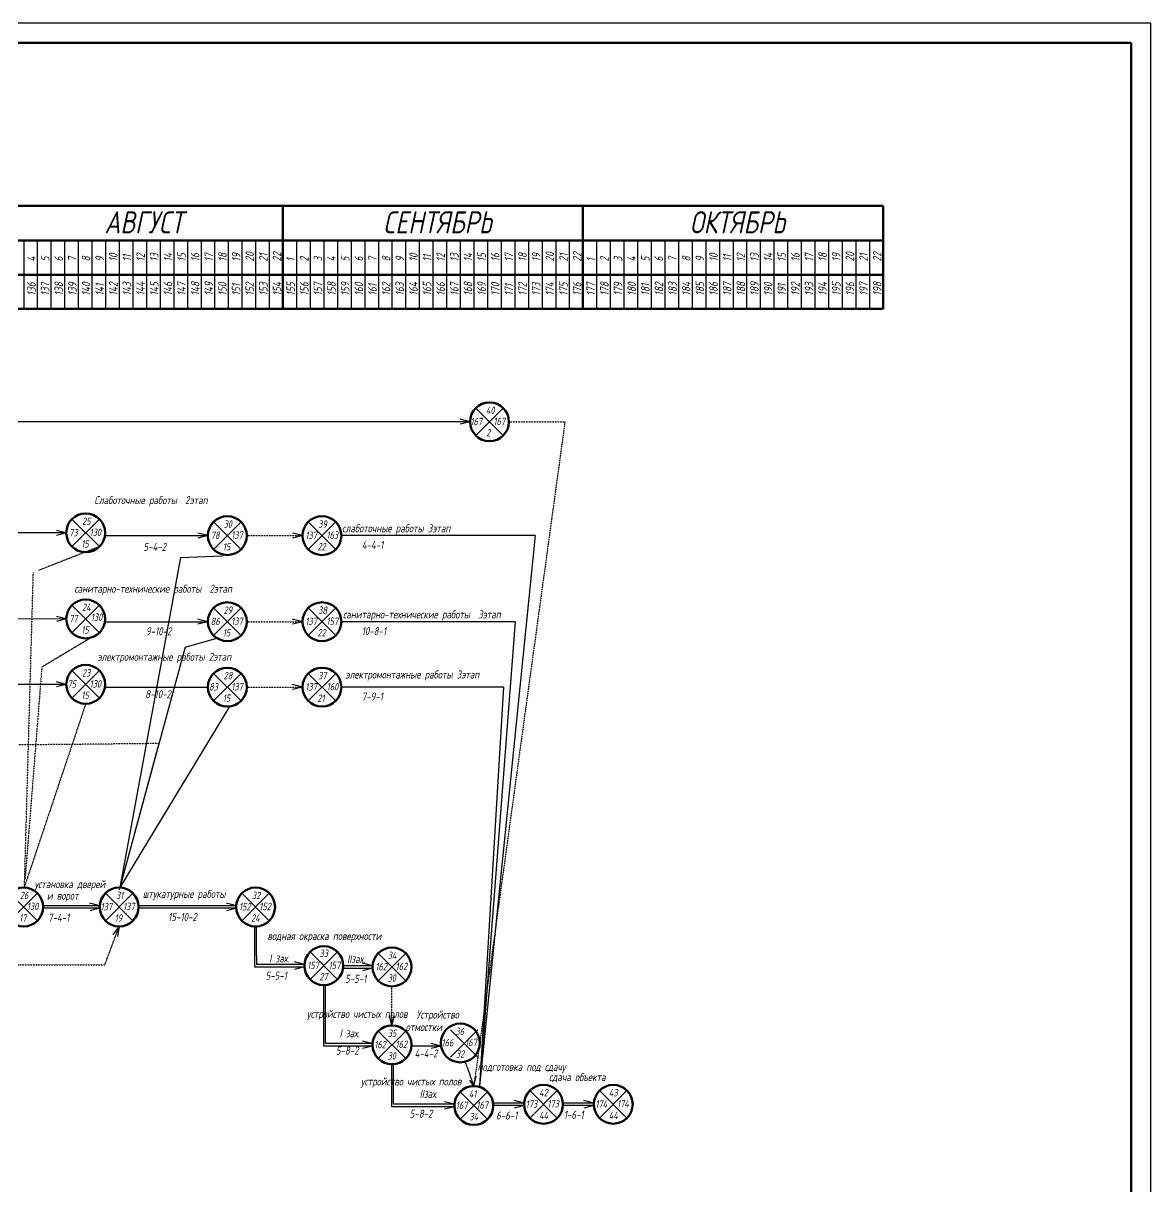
# Model space of a CAD drawing. Header units: millimetres. Extents: x -345369 to 252202, y 74562 to 424723.
# Drawn here: x 15687 to 44468, y 173901 to 203601 of the extents above; entities that cross this region are included whole.
import ezdxf

# ---------------------------------------------------------------- set-up
doc = ezdxf.new("R2010")
doc.units = ezdxf.units.MM
doc.linetypes.add('Hidden4', pattern=[2.3812, 1.5875, -0.7937])
doc.linetypes.add('KL', pattern=[4, 2, -2])
for name, color, linetype in [('1STAIR2D', 30, 'Continuous'), ('A0-02', 51, 'Continuous'), ('A0-07', 30, 'Continuous'), ('A0-08', 101, 'Continuous'), ('A0-10', 150, 'Continuous'), ('A0-11', 92, 'Continuous')]:
    doc.layers.add(name, color=color, linetype=linetype)
doc.layers.add('Штампы&Таблицы', color=1, linetype='Continuous', lineweight=70)
doc.styles.add('RUSS', font='isocpeui.ttf', dxfattribs={"width": 0.8})

msp = doc.modelspace()

# ---------------------------------------------------------------- linework, layer by layer
at = {"color": 0}
msp.add_line((44468.411729, 144200.907717), (44468.411729, 203600.907717), dxfattribs=at)
at = {"linetype": 'Hidden4'}
msp.add_line((26965.884233, 177090.236922), (27188.627239, 176469.375579), dxfattribs=at)
at = {"layer": '1STAIR2D', "color": 0}
msp.add_line((44468.411729, 203600.907717), (-39531.588271, 203600.907717), dxfattribs=at)
at = {"layer": '1STAIR2D', "color": 0, "lineweight": 70}
for p, q in [((43968.411729, 203100.907717), (-37531.588271, 203100.907717)), ((43968.411729, 144700.907717), (43968.411729, 203100.907717))]:
    msp.add_line(p, q, dxfattribs=at)
at = {"layer": 'A0-02', "color": 0, "lineweight": 30}
for p, q in [((27092.954594, 193427.627161), (26838.647389, 193491.203962)), ((27092.954594, 193427.627161), (26838.647389, 193364.05036)), ((16785.076354, 190592.553527), (16530.769149, 190656.130328)), ((16785.076354, 190592.553527), (16530.769149, 190528.976726)), ((20399.899322, 190522.140136), (20145.592117, 190585.716937)), ((20399.899322, 190522.140136), (20145.592117, 190585.716937)), ((20399.899322, 190522.140136), (20145.592117, 190585.716937)), ((20399.899322, 190522.140136), (20145.592117, 190458.563335)), ((20399.899322, 190522.140136), (20145.592117, 190458.563335)), ((20399.899322, 190522.140136), (20145.592117, 190458.563335)), ((22815.248117, 190522.140136), (22560.940913, 190585.716937)), ((22815.248117, 190522.140136), (22560.940913, 190458.563335)), ((16785.076354, 188394.887356), (16530.769149, 188458.464157)), ((16785.076354, 188394.887356), (16530.769149, 188331.310554)), ((20399.899322, 188324.473964), (20145.592117, 188388.050765)), ((20399.899322, 188324.473964), (20145.592117, 188388.050765)), ((20399.899322, 188324.473964), (20145.592117, 188388.050765)), ((20399.899322, 188324.473964), (20145.592117, 188260.897163)), ((20399.899322, 188324.473964), (20145.592117, 188260.897163)), ((20399.899322, 188324.473964), (20145.592117, 188260.897163)), ((22815.248117, 188324.473964), (22560.940913, 188388.050765)), ((22815.248117, 188324.473964), (22560.940913, 188260.897163)), ((16785.076354, 186725.075123), (16530.769149, 186788.651924)), ((16785.076354, 186725.075123), (16530.769149, 186661.498321)), ((22815.248117, 186654.661731), (22560.940913, 186718.238532)), ((22815.248117, 186654.661731), (22560.940913, 186591.08493)), ((17638.823749, 181074.14614), (17384.516544, 181137.722942)), ((17638.823749, 181010.569339), (17384.516544, 180946.992538)), ((21131.075233, 181074.14614), (20876.768028, 181137.722942)), ((21131.075233, 181010.569339), (20876.768028, 180946.992538)), ((18134.722798, 180546.458691), (17973.324161, 180339.904475)), ((18134.722798, 180546.458691), (17973.324161, 180339.904475)), ((18134.722798, 180546.458691), (18089.51422, 180288.252671)), ((22862.230157, 179575.151985), (22607.922952, 179638.728786)), ((22862.230157, 179511.575184), (22607.922952, 179447.998383)), ((24603.365626, 179543.363584), (24349.058422, 179606.940386)), ((24603.365626, 179479.786783), (24349.058422, 179416.209982)), ((24603.365626, 177555.372318), (24349.058422, 177618.949119)), ((24603.365626, 177491.795517), (24349.058422, 177428.218716)), ((26354.294907, 177491.795517), (26099.987702, 177555.372318)), ((26354.294907, 177491.795517), (26099.987702, 177428.218716)), ((27188.627239, 176469.375579), (27252.20404, 176723.682784)), ((27188.627239, 176469.375579), (27082.756375, 176619.381154)), ((26692.72819, 176005.26493), (26438.420985, 176068.841731)), ((26692.72819, 175941.688129), (26438.420985, 175878.111328)), ((28472.696561, 176037.053331), (28218.389356, 176100.630132)), ((28472.696561, 175973.47653), (28218.389356, 175909.899728)), ((30251.645024, 176037.053331), (29997.337819, 176100.630132)), ((30251.645024, 175973.47653), (29997.337819, 175909.899728))]:
    msp.add_line(p, q, dxfattribs=at)
at = {"layer": 'A0-02', "color": 7, "lineweight": 30}
for q in [(25035.687875, 178273.790172), (25162.841477, 178273.790172)]:
    msp.add_line((25099.264676, 178019.482967), q, dxfattribs=at)
at = {"layer": 'A0-07', "color": 0, "lineweight": 70}
for p, q in [((22313.447925, 197182.569591), (22313.447925, 198940.514385)), ((29974.44399, 197182.569591), (29974.44399, 198940.514385)), ((37635.440055, 197182.569591), (37635.440055, 198940.514385)), ((22313.447925, 197182.569591), (22313.447925, 196312.001856)), ((29974.44399, 197182.569591), (29974.44399, 196312.001856)), ((37635.440055, 197182.569591), (37635.440055, 196312.001856))]:
    msp.add_line(p, q, dxfattribs=at)
at = {"layer": 'A0-07', "color": 0, "lineweight": 30}
for p, q in [((24751.037582, 196312.001856), (24751.037582, 196312.001856)), ((27885.081427, 196312.001856), (27885.081427, 196312.001856)), ((27092.954594, 193427.627161), (-22956.074279, 193427.627161)), ((27092.954594, 193427.627161), (26825.932029, 193427.627161)), ((16785.076354, 190592.553527), (-1604.765131, 190592.553527)), ((28755.466783, 190522.140136), (23807.046216, 190522.140136)), ((28755.466783, 190522.140136), (27335.31592, 176468.143297)), ((28755.466783, 190522.140136), (27335.31592, 176468.143297)), ((16785.076354, 188394.887356), (-1429.031514, 188363.18338)), ((28245.476173, 188324.473964), (23807.046216, 188324.473964)), ((28245.476173, 188324.473964), (27335.31592, 176468.143297)), ((28245.476173, 188324.473964), (27335.31592, 176468.143297)), ((16785.076354, 186725.075123), (-937.262275, 186727.522179)), ((27943.030355, 186654.661731), (23807.046216, 186654.661731)), ((27943.030355, 186654.661731), (27335.31592, 176468.143297)), ((17639.843657, 181074.14614), (16192.012282, 181074.14614)), ((17639.843657, 181010.569339), (16193.03219, 181010.569339)), ((21118.460267, 181008.870207), (18629.840388, 181014.528993)), ((21131.075233, 181074.14614), (18629.917513, 181068.778592)), ((21589.01987, 180547.248328), (21589.411991, 179511.575184)), ((21640.528694, 179805.63445), (21641.861095, 180547.082582)), ((21640.528694, 179805.63445), (21640.528694, 179575.151985)), ((21589.411991, 179511.575184), (22863.250065, 179511.575184)), ((22862.230157, 179575.151985), (21640.528694, 179575.151985)), ((23849.935934, 179479.786783), (24604.385534, 179479.786783)), ((24603.365626, 179543.363584), (23854.028256, 179543.363584)), ((23358.129206, 178023.435014), (23358.129206, 179047.464535)), ((23397.834645, 178087.011815), (23397.834645, 179049.05665)), ((23358.129206, 177491.795517), (23358.129206, 178023.435014)), ((23397.834645, 177555.372318), (23397.834645, 178087.011815)), ((24604.385534, 177491.795517), (23358.129206, 177491.795517)), ((24604.385534, 177555.372318), (23397.834645, 177555.372318)), ((26354.294907, 177491.795517), (25594.143817, 177491.795517)), ((25099.264676, 175941.688129), (25099.264676, 177027.684868)), ((25138.970115, 176005.26493), (25138.970115, 177029.276984)), ((26693.748098, 175941.688129), (25099.264676, 175941.688129)), ((26693.748098, 176005.26493), (25138.970115, 176005.26493)), ((28473.716469, 176037.053331), (27684.526288, 176037.053331)), ((28473.716469, 175973.47653), (27684.526288, 175973.47653)), ((30252.664932, 176037.053331), (29463.474751, 176037.053331)), ((30252.664932, 175973.47653), (29463.474751, 175973.47653))]:
    msp.add_line(p, q, dxfattribs=at)
at = {"layer": 'A0-07', "color": 0, "linetype": 'KL', "lineweight": 30}
for p, q in [((29515.163154, 193427.627161), (27188.627239, 176469.375579)), ((28084.752692, 193427.627161), (29515.163154, 193427.627161)), ((28084.752692, 193427.627161), (29515.163154, 193427.627161)), ((21391.697421, 190522.140136), (22815.248117, 190522.140136)), ((17631.628984, 190241.899947), (16072.964873, 189631.336919)), ((15936.289376, 189577.798119), (15709.018163, 181538.114347)), ((21391.697421, 188324.473964), (22803.102407, 188324.473964)), ((17631.628984, 188044.233775), (16161.010938, 187165.945536)), ((16161.010938, 187165.945536), (15733.441078, 181773.414216)), ((21391.697421, 186654.661731), (22815.248117, 186654.661731)), ((17280.975403, 186229.176073), (15709.018163, 181538.114347)), ((19143.845137, 185214.393719), (15374.228762, 185175.909404)), ((19147.144, 185226.599953), (18134.722798, 181480.506516)), ((17769.186318, 179564.507627), (18134.722798, 180546.458691)), ((17769.186318, 179564.507627), (18134.722798, 180546.458691)), ((13963.198177, 179563.04888), (17769.186318, 179564.507627)), ((13963.198177, 179563.04888), (17769.186318, 179564.507627))]:
    msp.add_line(p, q, dxfattribs=at)
at = {"layer": 'A0-07', "color": 0, "linetype": 'ByBlock', "lineweight": 30}
for p, q in [((17771.849951, 190522.140136), (20399.899322, 190522.140136)), ((19701.857787, 189966.366604), (18150.264581, 181538.013185)), ((19701.857787, 189966.366604), (20774.758561, 190004.082177)), ((17771.849951, 188324.473964), (20399.899322, 188324.473964)), ((20593.231056, 187890.995097), (19806.94469, 187669.599343)), ((19817.027272, 187672.679986), (18150.264581, 181538.013185)), ((17771.849951, 186654.661731), (20399.899322, 186654.661731)), ((20947.255939, 186162.946976), (18150.264581, 181538.013185))]:
    msp.add_line(p, q, dxfattribs=at)
at = {"layer": 'A0-07', "color": 7, "linetype": 'KL', "lineweight": 30}
msp.add_line((25099.264676, 178019.482967), (25099.264676, 179015.676135), dxfattribs=at)
at = {"layer": 'A0-07', "color": 3, "lineweight": 30}
msp.add_line((25099.264676, 178177.336883), (25099.264676, 178019.482967), dxfattribs=at)
at = {"layer": 'A0-08', "color": 0, "lineweight": 70}
for p, q in [((-33925.227736, 198940.514385), (37635.440055, 198940.514385)), ((-33925.227736, 198053.137325), (37635.440055, 198053.137325)), ((-26244.719897, 198053.137325), (37635.440055, 198053.137325)), ((-16107.110625, 198053.137325), (37635.440055, 198053.137325)), ((-33925.227736, 197182.569591), (37635.440055, 197182.569591)), ((-33925.227736, 197182.569591), (37635.440055, 197182.569591)), ((-33925.227736, 197182.569591), (37635.440055, 197182.569591)), ((-26244.719897, 197182.569591), (37635.440055, 197182.569591)), ((-26244.719897, 197182.569591), (37635.440055, 197182.569591)), ((-26244.719897, 197182.569591), (37635.440055, 197182.569591)), ((-16107.110625, 197182.569591), (37635.440055, 197182.569591)), ((-33925.227736, 196312.001856), (37635.440055, 196312.001856)), ((-33925.227736, 196312.001856), (37635.440055, 196312.001856)), ((-33925.227736, 196312.001856), (37635.440055, 196312.001856)), ((-26244.719897, 196312.001856), (37635.440055, 196312.001856)), ((-26244.719897, 196312.001856), (37635.440055, 196312.001856)), ((-26244.719897, 196312.001856), (37635.440055, 196312.001856)), ((-16107.110625, 196312.001856), (37635.440055, 196312.001856))]:
    msp.add_line(p, q, dxfattribs=at)
at = {"layer": 'A0-08', "color": 0}
for p, q in [((15697.133141, 198053.137325), (15697.133141, 197182.569591)), ((16045.360235, 198053.137325), (16045.360235, 197182.569591)), ((16393.587329, 198053.137325), (16393.587329, 197182.569591)), ((16741.814423, 198053.137325), (16741.814423, 197182.569591)), ((17090.041517, 198053.137325), (17090.041517, 197182.569591)), ((17438.26861, 198053.137325), (17438.26861, 197182.569591)), ((17786.495704, 198053.137325), (17786.495704, 197182.569591)), ((18134.722798, 198053.137325), (18134.722798, 197182.569591)), ((18482.949892, 198053.137325), (18482.949892, 197182.569591)), ((18831.176986, 198053.137325), (18831.176986, 197182.569591)), ((19179.40408, 198053.137325), (19179.40408, 197182.569591)), ((19527.631174, 198053.137325), (19527.631174, 197182.569591)), ((19875.858268, 198053.137325), (19875.858268, 197182.569591)), ((20224.085361, 198053.137325), (20224.085361, 197182.569591)), ((20572.312455, 198053.137325), (20572.312455, 197182.569591)), ((20920.539549, 198053.137325), (20920.539549, 197182.569591)), ((21268.766643, 198053.137325), (21268.766643, 197182.569591)), ((21616.993737, 198053.137325), (21616.993737, 197182.569591)), ((21965.220831, 198053.137325), (21965.220831, 197182.569591)), ((22661.675019, 198053.137325), (22661.675019, 197182.569591)), ((23009.902112, 198053.137325), (23009.902112, 197182.569591)), ((23358.129206, 198053.137325), (23358.129206, 197182.569591)), ((23706.3563, 198053.137325), (23706.3563, 197182.569591)), ((24054.583394, 198053.137325), (24054.583394, 197182.569591)), ((24402.810488, 198053.137325), (24402.810488, 197182.569591)), ((24751.037582, 198053.137325), (24751.037582, 197182.569591)), ((25099.264676, 198053.137325), (25099.264676, 197182.569591)), ((25447.49177, 198053.137325), (25447.49177, 197182.569591)), ((25795.718863, 198053.137325), (25795.718863, 197182.569591)), ((26143.945957, 198053.137325), (26143.945957, 197182.569591)), ((26492.173051, 198053.137325), (26492.173051, 197182.569591)), ((26840.400145, 198053.137325), (26840.400145, 197182.569591)), ((27188.627239, 198053.137325), (27188.627239, 197182.569591)), ((27536.854333, 198053.137325), (27536.854333, 197182.569591)), ((27885.081427, 198053.137325), (27885.081427, 197182.569591)), ((28233.308521, 198053.137325), (28233.308521, 197182.569591)), ((28581.535614, 198053.137325), (28581.535614, 197182.569591)), ((28929.762708, 198053.137325), (28929.762708, 197182.569591)), ((29277.989802, 198053.137325), (29277.989802, 197182.569591)), ((29626.216896, 198053.137325), (29626.216896, 197182.569591)), ((30322.671084, 198053.137325), (30322.671084, 197182.569591)), ((30670.898178, 198053.137325), (30670.898178, 197182.569591)), ((31019.125272, 198053.137325), (31019.125272, 197182.569591)), ((31367.352365, 198053.137325), (31367.352365, 197182.569591)), ((31715.579459, 198053.137325), (31715.579459, 197182.569591)), ((32063.806553, 198053.137325), (32063.806553, 197182.569591)), ((32412.033647, 198053.137325), (32412.033647, 197182.569591)), ((32760.260741, 198053.137325), (32760.260741, 197182.569591)), ((33108.487835, 198053.137325), (33108.487835, 197182.569591)), ((33456.714929, 198053.137325), (33456.714929, 197182.569591)), ((33804.942023, 198053.137325), (33804.942023, 197182.569591)), ((34153.169116, 198053.137325), (34153.169116, 197182.569591)), ((34501.39621, 198053.137325), (34501.39621, 197182.569591)), ((34849.623304, 198053.137325), (34849.623304, 197182.569591)), ((35197.850398, 198053.137325), (35197.850398, 197182.569591)), ((35546.077492, 198053.137325), (35546.077492, 197182.569591)), ((35894.304586, 198053.137325), (35894.304586, 197182.569591)), ((36242.53168, 198053.137325), (36242.53168, 197182.569591)), ((36590.758774, 198053.137325), (36590.758774, 197182.569591)), ((36938.985868, 198053.137325), (36938.985868, 197182.569591)), ((37287.212961, 198053.137325), (37287.212961, 197182.569591)), ((37635.440055, 198053.137325), (37635.440055, 197182.569591)), ((15697.133141, 197182.569591), (15697.133141, 196312.001856)), ((16045.360235, 197182.569591), (16045.360235, 196312.001856)), ((16393.587329, 197182.569591), (16393.587329, 196312.001856)), ((16741.814423, 197182.569591), (16741.814423, 196312.001856)), ((17090.041517, 197182.569591), (17090.041517, 196312.001856)), ((17438.26861, 197182.569591), (17438.26861, 196312.001856)), ((17786.495704, 197182.569591), (17786.495704, 196312.001856)), ((18134.722798, 197182.569591), (18134.722798, 196312.001856)), ((18482.949892, 197182.569591), (18482.949892, 196312.001856)), ((18831.176986, 197182.569591), (18831.176986, 196312.001856)), ((19179.40408, 197182.569591), (19179.40408, 196312.001856)), ((19527.631174, 197182.569591), (19527.631174, 196312.001856)), ((19875.858268, 197182.569591), (19875.858268, 196312.001856)), ((20224.085361, 197182.569591), (20224.085361, 196312.001856)), ((20572.312455, 197182.569591), (20572.312455, 196312.001856)), ((20920.539549, 197182.569591), (20920.539549, 196312.001856)), ((21268.766643, 197182.569591), (21268.766643, 196312.001856)), ((21616.993737, 197182.569591), (21616.993737, 196312.001856)), ((21965.220831, 197182.569591), (21965.220831, 196312.001856)), ((22661.675019, 197182.569591), (22661.675019, 196312.001856)), ((23009.902112, 197182.569591), (23009.902112, 196312.001856)), ((23358.129206, 197182.569591), (23358.129206, 196312.001856)), ((23706.3563, 197182.569591), (23706.3563, 196312.001856)), ((24054.583394, 197182.569591), (24054.583394, 196312.001856)), ((24402.810488, 197182.569591), (24402.810488, 196312.001856)), ((24751.037582, 197182.569591), (24751.037582, 196312.001856)), ((25099.264676, 197182.569591), (25099.264676, 196312.001856)), ((25447.49177, 197182.569591), (25447.49177, 196312.001856)), ((25795.718863, 197182.569591), (25795.718863, 196312.001856)), ((26143.945957, 197182.569591), (26143.945957, 196312.001856)), ((26492.173051, 197182.569591), (26492.173051, 196312.001856)), ((26840.400145, 197182.569591), (26840.400145, 196312.001856)), ((27188.627239, 197182.569591), (27188.627239, 196312.001856)), ((27536.854333, 197182.569591), (27536.854333, 196312.001856)), ((27885.081427, 197182.569591), (27885.081427, 196312.001856)), ((28233.308521, 197182.569591), (28233.308521, 196312.001856)), ((28581.535614, 197182.569591), (28581.535614, 196312.001856)), ((28929.762708, 197182.569591), (28929.762708, 196312.001856)), ((29277.989802, 197182.569591), (29277.989802, 196312.001856)), ((29626.216896, 197182.569591), (29626.216896, 196312.001856)), ((30322.671084, 197182.569591), (30322.671084, 196312.001856)), ((30670.898178, 197182.569591), (30670.898178, 196312.001856)), ((31019.125272, 197182.569591), (31019.125272, 196312.001856)), ((31367.352365, 197182.569591), (31367.352365, 196312.001856)), ((31715.579459, 197182.569591), (31715.579459, 196312.001856)), ((32063.806553, 197182.569591), (32063.806553, 196312.001856)), ((32412.033647, 197182.569591), (32412.033647, 196312.001856)), ((32760.260741, 197182.569591), (32760.260741, 196312.001856)), ((33108.487835, 197182.569591), (33108.487835, 196312.001856)), ((33456.714929, 197182.569591), (33456.714929, 196312.001856)), ((33804.942023, 197182.569591), (33804.942023, 196312.001856)), ((34153.169116, 197182.569591), (34153.169116, 196312.001856)), ((34501.39621, 197182.569591), (34501.39621, 196312.001856)), ((34849.623304, 197182.569591), (34849.623304, 196312.001856)), ((35197.850398, 197182.569591), (35197.850398, 196312.001856)), ((35546.077492, 197182.569591), (35546.077492, 196312.001856)), ((35894.304586, 197182.569591), (35894.304586, 196312.001856)), ((36242.53168, 197182.569591), (36242.53168, 196312.001856)), ((36590.758774, 197182.569591), (36590.758774, 196312.001856)), ((36938.985868, 197182.569591), (36938.985868, 196312.001856)), ((37287.212961, 197182.569591), (37287.212961, 196312.001856)), ((37635.440055, 197182.569591), (37635.440055, 196312.001856))]:
    msp.add_line(p, q, dxfattribs=at)
at = {"layer": 'A0-10', "color": 0}
for p, q in [((27238.200062, 193778.280741), (27939.507223, 193076.97358)), ((27238.200062, 193076.97358), (27939.507223, 193778.280741)), ((16930.321823, 190943.207108), (17631.628984, 190241.899947)), ((16930.321823, 190241.899947), (17631.628984, 190943.207108)), ((20545.144791, 190872.793716), (21246.451952, 190171.486555)), ((20545.144791, 190171.486555), (21246.451952, 190872.793716)), ((22960.493586, 190872.793716), (23661.800747, 190171.486555)), ((22960.493586, 190171.486555), (23661.800747, 190872.793716)), ((16930.321823, 188745.540936), (17631.628984, 188044.233775)), ((16930.321823, 188044.233775), (17631.628984, 188745.540936)), ((20545.144791, 188675.127545), (21246.451952, 187973.820384)), ((20545.144791, 187973.820384), (21246.451952, 188675.127545)), ((22960.493586, 188675.127545), (23661.800747, 187973.820384)), ((22960.493586, 187973.820384), (23661.800747, 188675.127545)), ((16930.321823, 187075.728703), (17631.628984, 186374.421542)), ((16930.321823, 186374.421542), (17631.628984, 187075.728703)), ((20545.144791, 187005.315312), (21246.451952, 186304.008151)), ((20545.144791, 186304.008151), (21246.451952, 187005.315312)), ((22960.493586, 187005.315312), (23661.800747, 186304.008151)), ((22960.493586, 186304.008151), (23661.800747, 187005.315312)), ((15346.479561, 181393.01132), (16047.786722, 180691.704159)), ((15346.479561, 180691.704159), (16047.786722, 181393.01132)), ((17784.069218, 181393.01132), (18485.376379, 180691.704159)), ((17784.069218, 180691.704159), (18485.376379, 181393.01132)), ((21266.340156, 181393.01132), (21967.647317, 180691.704159)), ((21266.340156, 180691.704159), (21967.647317, 181393.01132)), ((23007.475626, 179894.017165), (23708.782787, 179192.710004)), ((23007.475626, 179192.710004), (23708.782787, 179894.017165)), ((24748.611095, 179862.228764), (25449.918256, 179160.921603)), ((24748.611095, 179160.921603), (25449.918256, 179862.228764)), ((26589.668472, 177908.302975), (27290.975633, 177206.995814)), ((26589.668472, 177206.995814), (27290.975633, 177908.302975)), ((24748.611095, 177874.237498), (25449.918256, 177172.930337)), ((24748.611095, 177172.930337), (25449.918256, 177874.237498)), ((26837.973658, 176324.13011), (27539.280819, 175622.822949)), ((26837.973658, 175622.822949), (27539.280819, 176324.13011)), ((28617.94203, 176355.918511), (29319.249191, 175654.61135)), ((28617.94203, 175654.61135), (29319.249191, 176355.918511)), ((30396.890493, 176355.918511), (31098.197654, 175654.61135)), ((30396.890493, 175654.61135), (31098.197654, 176355.918511))]:
    msp.add_line(p, q, dxfattribs=at)
at = {"layer": 'A0-10', "color": 0, "lineweight": 50}
for centre in [(27588.853643, 193427.627161), (17280.975403, 190592.553527), (20895.798371, 190522.140136), (23311.147166, 190522.140136), (17280.975403, 188394.887356), (20895.798371, 188324.473964), (23311.147166, 188324.473964), (17280.975403, 186725.075123), (20895.798371, 186654.661731), (23311.147166, 186654.661731), (15697.133141, 181042.35774), (18134.722798, 181042.35774), (21616.993737, 181042.35774), (23358.129206, 179543.363584), (25099.264676, 179511.575184), (25099.264676, 177523.583918), (26843.846446, 177570.885073), (27188.627239, 175973.47653), (28968.59561, 176005.26493), (30747.544073, 176005.26493)]:
    msp.add_circle(centre, 495.899049, dxfattribs=at)
at = {"layer": 'Штампы&Таблицы', "color": 0, "lineweight": 25}
msp.add_line((44468.426433, 144200.925999), (44468.426433, 203600.925999), dxfattribs=at)

# ---------------------------------------------------------------- texts
at = {"color": 0, "lineweight": 35, "style": 'RUSS', "width": 0.8}
for s, p in [('АВГУСТ', (17759.586794, 198238.812774)), ('СЕНТЯБРЬ', (24879.661728, 198238.812774)), ('ОКТЯБРЬ', (32702.998056, 198238.812774))]:
    msp.add_text(s, height=562.3822576, dxfattribs=at).set_placement(p)
at = {"color": 0, "lineweight": 25, "style": 'RUSS', "width": 0.8}
for s, p in [('Слаботочные работы  2этап', (17501.941394, 191325.22136)), ('слаботочные работы 3этап', (23828.522865, 190605.962726)), ('4-4-1', (24324.885435, 190178.360386)), ('5-4-2', (18753.537313, 190132.018493)), ('санитарно-технические работы  2этап', (16991.581082, 189063.838706)), ('санитарно-технические работы  3этап', (23848.821527, 188408.296554)), ('9-10-2', (18817.332152, 187976.830614)), ('10-8-1', (24324.885435, 187980.694214)), ('электромонтажные работы 2этап', (17578.294561, 187325.842124)), ('электромонтажные работы 3этап', (23908.484033, 186873.724203)), ('8-10-2', (18799.644016, 186369.869368)), ('7-9-1', (24324.885435, 186310.881981)), ('установка дверей', (15971.114942, 181522.866975)), ('штукатурные работы ', (18736.905918, 181273.121176)), (' и ворот', (16184.929376, 181228.261002)), ('7-4-1', (16319.554065, 180666.643356)), ('водная окраска поверхности', (21920.201032, 180198.123742)), ('I зах.', (21966.318369, 179627.919022)), (' IIзах.', (23849.493142, 179610.276586)), ('5-5-1', (21869.48776, 179184.817378)), ('5-5-1', (23899.48719, 179105.564465)), ('устройство чистых полов', (22928.122091, 178209.88759)), ('Устройство', (25726.008294, 178192.880893)), ('I зах.', (23762.582751, 177715.975062)), ('отмостки', (25449.918256, 177874.237498)), ('5-8-2', (23665.395338, 177272.873418)), ('4-4-2', (25675.890992, 177200.288829)), ('подготовка под сдачу', (27286.085, 176857.977666)), ('сдача объекта', (29108.45405, 176597.574984)), ('устройство чистых полов', (24303.774189, 176485.953344)), (' IIзах.', (25700.980181, 176169.412918)), ('5-8-2', (25550.834079, 175661.743916)), ('1-6-1', (29484.157367, 175635.432933)), ('6-6-1', (27757.036652, 175616.377804))]:
    msp.add_text(s, height=205.351425, dxfattribs=at).set_placement(p)
at = {"lineweight": 25, "style": 'RUSS', "width": 0.8}
msp.add_text('15-10-2', height=205.351425, dxfattribs=at).set_placement((19383.10788, 180683.863688))
at = {"layer": 'A0-08', "color": 0, "lineweight": 25, "style": 'RUSS', "width": 0.8}
for s, height, p in [('4', 217.641934, (16004.626969, 197519.447344)), ('5', 217.641934, (16352.854063, 197519.447344)), ('6', 217.641934, (16701.081157, 197519.447344)), ('7', 217.641934, (17049.308251, 197519.447344)), ('8', 217.641934, (17397.535344, 197519.447344)), ('9', 217.641934, (17745.762438, 197519.447344)), ('10', 217.6419337, (18093.989532, 197519.447344)), ('11', 217.6419337, (18442.216626, 197519.447344)), ('12', 217.6419337, (18790.44372, 197519.447344)), ('13', 217.6419337, (19138.670814, 197519.447344)), ('14', 217.6419337, (19486.897908, 197519.447344)), ('15', 217.6419337, (19835.125002, 197519.447344)), ('16', 217.6419337, (20183.352095, 197519.447344)), ('17', 217.6419337, (20531.579189, 197519.447344)), ('18', 217.6419337, (20879.806283, 197519.447344)), ('19', 217.6419337, (21228.033377, 197519.447344)), ('20', 217.6419337, (21576.260471, 197519.447344)), ('21', 217.6419337, (21924.616756, 197519.447344)), ('22', 217.6419337, (22272.84385, 197519.447344)), ('1', 217.641934, (22620.941753, 197519.447344)), ('2', 217.641934, (22969.168846, 197519.447344)), ('3', 217.641934, (23317.39594, 197519.447344)), ('4', 217.641934, (23665.623034, 197519.447344)), ('5', 217.641934, (24013.850128, 197519.447344)), ('6', 217.641934, (24362.077222, 197519.447344)), ('7', 217.641934, (24710.304316, 197519.447344)), ('8', 217.641934, (25058.53141, 197519.447344)), ('9', 217.641934, (25406.758504, 197519.447344)), ('10', 217.6419337, (25754.985597, 197519.447344)), ('11', 217.6419337, (26103.212691, 197519.447344)), ('12', 217.6419337, (26451.439785, 197519.447344)), ('13', 217.6419337, (26799.666879, 197519.447344)), ('14', 217.6419337, (27147.893973, 197519.447344)), ('15', 217.6419337, (27496.121067, 197519.447344)), ('16', 217.6419337, (27844.348161, 197519.447344)), ('17', 217.6419337, (28192.575255, 197519.447344)), ('18', 217.6419337, (28540.802348, 197519.447344)), ('19', 217.6419337, (28889.029442, 197519.447344)), ('20', 217.6419337, (29237.256536, 197519.447344)), ('21', 217.6419337, (29585.612821, 197519.447344)), ('22', 217.6419337, (29933.839915, 197519.447344)), ('1', 217.641934, (30281.937818, 197519.447344)), ('2', 217.641934, (30630.164912, 197519.447344)), ('3', 217.641934, (30978.392006, 197519.447344)), ('4', 217.641934, (31326.619099, 197519.447344)), ('5', 217.641934, (31674.846193, 197519.447344)), ('6', 217.641934, (32023.073287, 197519.447344)), ('7', 217.641934, (32371.300381, 197519.447344)), ('8', 217.641934, (32719.527475, 197519.447344)), ('9', 217.641934, (33067.754569, 197519.447344)), ('10', 217.6419337, (33415.981663, 197519.447344)), ('11', 217.6419337, (33764.208757, 197519.447344)), ('12', 217.6419337, (34112.43585, 197519.447344)), ('13', 217.6419337, (34460.662944, 197519.447344)), ('14', 217.6419337, (34808.890038, 197519.447344)), ('15', 217.6419337, (35157.117132, 197519.447344)), ('16', 217.6419337, (35505.344226, 197519.447344)), ('17', 217.6419337, (35853.57132, 197519.447344)), ('18', 217.6419337, (36201.798414, 197519.447344)), ('19', 217.6419337, (36550.025508, 197519.447344)), ('20', 217.6419337, (36898.252601, 197519.447344)), ('21', 217.6419337, (37246.608886, 197519.447344)), ('22', 217.6419337, (37594.83598, 197519.447344)), ('136', 217.6419337, (16004.626969, 196648.87961)), ('137', 217.6419337, (16352.854063, 196648.87961)), ('138', 217.6419337, (16701.081157, 196648.87961)), ('139', 217.6419337, (17049.308251, 196648.87961)), ('140', 217.6419337, (17397.535344, 196648.87961)), ('141', 217.6419337, (17745.762438, 196648.87961)), ('142', 217.6419337, (18093.989532, 196648.87961)), ('143', 217.6419337, (18442.216626, 196648.87961)), ('144', 217.6419337, (18790.44372, 196648.87961)), ('145', 217.6419337, (19138.670814, 196648.87961)), ('146', 217.6419337, (19486.897908, 196648.87961)), ('147', 217.6419337, (19835.125002, 196648.87961)), ('148', 217.6419337, (20183.352095, 196648.87961)), ('149', 217.6419337, (20531.579189, 196648.87961)), ('150', 217.6419337, (20879.806283, 196648.87961)), ('151', 217.6419337, (21228.033377, 196648.87961)), ('152', 217.6419337, (21576.260471, 196648.87961)), ('153', 217.6419337, (21924.616756, 196648.87961)), ('154', 217.6419337, (22272.84385, 196648.87961)), ('155', 217.6419337, (22620.941753, 196648.87961)), ('156', 217.6419337, (22969.168846, 196648.87961)), ('157', 217.6419337, (23317.39594, 196648.87961)), ('158', 217.6419337, (23665.623034, 196648.87961)), ('159', 217.6419337, (24013.850128, 196648.87961)), ('160', 217.6419337, (24362.077222, 196648.87961)), ('161', 217.6419337, (24710.304316, 196648.87961)), ('162', 217.6419337, (25058.53141, 196648.87961)), ('163', 217.6419337, (25406.758504, 196648.87961)), ('164', 217.6419337, (25754.985597, 196648.87961)), ('165', 217.6419337, (26103.212691, 196648.87961)), ('166', 217.6419337, (26451.439785, 196648.87961)), ('167', 217.6419337, (26799.666879, 196648.87961)), ('168', 217.6419337, (27147.893973, 196648.87961)), ('169', 217.6419337, (27496.121067, 196648.87961)), ('170', 217.6419337, (27844.348161, 196648.87961)), ('171', 217.6419337, (28192.575255, 196648.87961)), ('172', 217.6419337, (28540.802348, 196648.87961)), ('173', 217.6419337, (28889.029442, 196648.87961)), ('174', 217.6419337, (29237.256536, 196648.87961)), ('175', 217.6419337, (29585.612821, 196648.87961)), ('176', 217.6419337, (29933.839915, 196648.87961)), ('177', 217.6419337, (30281.937818, 196648.87961)), ('178', 217.6419337, (30630.164912, 196648.87961)), ('179', 217.6419337, (30978.392006, 196648.87961)), ('180', 217.6419337, (31326.619099, 196648.87961)), ('181', 217.6419337, (31674.846193, 196648.87961)), ('182', 217.6419337, (32023.073287, 196648.87961)), ('183', 217.6419337, (32371.300381, 196648.87961)), ('184', 217.6419337, (32719.527475, 196648.87961)), ('185', 217.6419337, (33067.754569, 196648.87961)), ('186', 217.6419337, (33415.981663, 196648.87961)), ('187', 217.6419337, (33764.208757, 196648.87961)), ('188', 217.6419337, (34112.43585, 196648.87961)), ('189', 217.6419337, (34460.662944, 196648.87961)), ('190', 217.6419337, (34808.890038, 196648.87961)), ('191', 217.6419337, (35157.117132, 196648.87961)), ('192', 217.6419337, (35505.344226, 196648.87961)), ('193', 217.6419337, (35853.57132, 196648.87961)), ('194', 217.6419337, (36201.798414, 196648.87961)), ('195', 217.6419337, (36550.025508, 196648.87961)), ('196', 217.6419337, (36898.252601, 196648.87961)), ('197', 217.6419337, (37246.608886, 196648.87961)), ('198', 217.6419337, (37594.83598, 196648.87961))]:
    msp.add_text(s, height=height, rotation=90, dxfattribs=at).set_placement(p)
at = {"layer": 'A0-11', "color": 0, "lineweight": 25, "style": 'RUSS', "width": 0.8}
for s, p in [('40', (27497.610596, 193626.9483)), ('167', (27102.648647, 193339.987202)), ('167', (27690.767756, 193345.726692)), ('2', (27504.901768, 193057.241749)), ('25', (17185.910689, 190791.874666)), ('73', (16857.682173, 190504.913568)), ('130', (17381.577195, 190510.653058)), ('30', (20800.733657, 190721.461275)), ('39', (23216.082453, 190721.461275)), ('15', (17166.680537, 190215.253633)), ('78', (20472.505141, 190434.500176)), ('137', (20996.400163, 190440.239667)), ('137', (22887.853936, 190434.500176)), ('163', (23427.472203, 190440.239667)), ('15', (20781.503505, 190144.840241)), ('22', (23196.8523, 190144.840241)), ('24', (17185.910689, 188594.208494)), ('29', (20800.733657, 188523.795103)), ('38', (23216.082453, 188523.795103)), ('77', (16857.682173, 188307.247396)), ('130', (17414.39318, 188345.478076)), ('86', (20472.505141, 188236.834005)), ('137', (20996.400163, 188242.573495)), ('137', (22887.853936, 188236.834005)), ('157', (23427.472203, 188242.573495)), ('15', (17166.680537, 188017.587461)), ('15', (20781.503505, 187947.17407)), ('22', (23196.8523, 187947.17407)), ('23', (17185.910689, 186924.396261)), ('75', (16814.240182, 186637.435163)), ('130', (17381.577195, 186643.174653)), ('28', (20800.733657, 186853.98287)), ('37', (23212.449926, 186853.98287)), ('15', (17166.680537, 186347.775228)), ('83', (20429.06315, 186567.021772)), ('137', (20996.400163, 186572.761262)), ('137', (22887.853936, 186567.021772)), ('160', (23434.754746, 186572.761262)), ('15', (20781.503505, 186277.361837)), ('21', (23196.8523, 186277.361837)), ('26', (15598.62504, 181241.678879)), ('31', (18053.538509, 181241.678879)), ('32', (21522.913588, 181241.678879)), ('130', (15779.444693, 180960.457271)), ('137', (17660.389584, 180954.717781)), ('137', (18235.640039, 180960.457271)), ('152', (21193.700507, 180954.717781)), ('152', (21711.84813, 180960.457271)), ('17', (15582.838274, 180665.057845)), ('19', (18020.427932, 180665.057845)), ('24', (21502.69887, 180665.057845)), ('33', (23245.954435, 179764.304122)), ('34', (24990.386255, 179710.896323)), ('157', (22934.835976, 179455.723625)), ('157', (23483.766804, 179461.463115)), ('162', (24675.971445, 179423.935225)), ('162', (25191.954092, 179429.674715)), ('27', (23243.83434, 179166.06369)), ('30', (24984.969809, 179134.27529)), ('35', (24991.908444, 177722.905056)), ('36', (26716.746445, 177770.206212)), ('162', (24648.466454, 177435.943958)), ('162', (25190.355698, 177441.683449)), ('166', (26363.936189, 177483.245114)), ('167', (26967.388438, 177488.984604)), ('30', (24984.969809, 177146.284023)), ('32', (26729.551579, 177193.585179)), ('41', (27060.264793, 176172.797668)), ('42', (28855.681768, 176204.586069)), ('43', (30634.630231, 176204.586069)), ('167', (26729.697287, 175885.83657)), ('167', (27256.242861, 175891.576061)), ('173', (28513.81832, 175917.624971)), ('173', (29066.177637, 175923.364461)), ('174', (30292.766783, 175917.624971)), ('174', (30845.1261, 175923.364461)), ('34', (27074.332372, 175596.176635)), ('44', (28854.300743, 175627.965036)), ('44', (30633.249207, 175627.965036))]:
    msp.add_text(s, height=188.923311, dxfattribs=at).set_placement(p)

doc.saveas('drawing.dxf')
